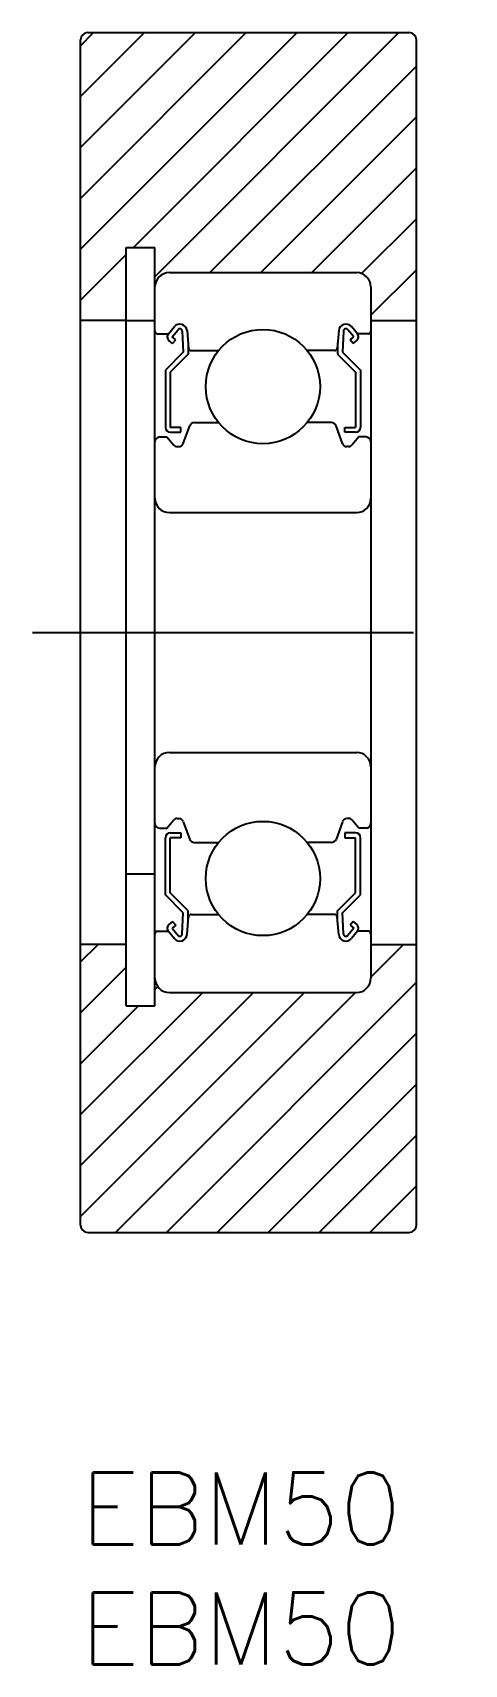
# Model space of a CAD drawing. Extents: x -2 to 16, y -8 to 60.
import ezdxf

# ---------------------------------------------------------------- set-up
doc = ezdxf.new("R2010")
doc.units = 0
doc.header["$LTSCALE"] = 0.5
doc.linetypes.add('CENTER', pattern=[50.8, 31.75, -6.35, 6.35, -6.35])
for name, color, linetype in [('MSM_CENTER', 1, 'CENTER'), ('MSM_CONTINUOUS', 7, 'CONTINUOUS'), ('MSM_NARROW', 5, 'CONTINUOUS'), ('MSM_PART_NUMBER', 7, 'CONTINUOUS')]:
    doc.layers.add(name, color=color, linetype=linetype)
doc.styles.get("Standard").update_dxf_attribs({"font": 'txt.shx', "height": 3, "bigfont": 'bigfont.shx'})

# ---------------------------------------------------------------- blocks, each defined once
blk = doc.blocks.new('*U4')
at = {"layer": 'MSM_PART_NUMBER'}
blk.add_text('EBM50', height=3, dxfattribs=at).set_placement((0, -3))
blk = doc.blocks.new('*U5')
at = {"layer": 'MSM_PART_NUMBER'}
blk.add_text('EBM50', height=3, dxfattribs=at).set_placement((0, -8))

msp = doc.modelspace()

# ---------------------------------------------------------------- linework, layer by layer
at = {"layer": 'MSM_CENTER'}
msp.add_line((-2, 35), (16, 35), dxfattribs=at)
at = {"layer": 'MSM_CONTINUOUS'}
for p, q in [((0.3, 60), (13.7, 60)), ((0, 10.3), (0, 59.7)), ((14, 10.3), (14, 59.7)), ((1.9, 19.439), (1.9, 51.05)), ((1.9, 51.05), (3.1, 51.05)), ((3.1, 19.439), (3.1, 51.05)), ((3.7, 50), (11.5, 50)), ((12.1, 49.4), (12.1, 20.6)), ((1.9, 48), (0, 48)), ((1.9, 48.005), (3.1, 48.005)), ((3.66, 47.45), (3.91, 47.747)), ((3.813, 47.321), (4.063, 47.619)), ((11.387, 47.321), (11.137, 47.619)), ((11.54, 47.45), (11.29, 47.747)), ((12.1, 48), (14, 48)), ((3.2, 47.45), (3.66, 47.45)), ((3.838, 47.04), (3.685, 47.168)), ((3.966, 47.193), (3.813, 47.321)), ((3.838, 47.04), (3.966, 47.193)), ((4.24, 47.56), (4.283, 46.683)), ((4.438, 47.581), (4.503, 46.841)), ((4.483, 47.07), (4.483, 46.6)), ((10.762, 47.581), (10.697, 46.841)), ((10.717, 47.07), (10.717, 46.6)), ((10.96, 47.56), (10.917, 46.683)), ((11.234, 47.193), (11.387, 47.321)), ((11.362, 47.04), (11.234, 47.193)), ((11.362, 47.04), (11.515, 47.168)), ((12, 47.45), (11.54, 47.45)), ((4.283, 46.683), (3.533, 45.933)), ((4.483, 46.6), (3.733, 45.85)), ((4.603, 46.75), (5.751, 46.75)), ((10.597, 46.75), (9.449, 46.75)), ((10.717, 46.6), (11.467, 45.85)), ((10.917, 46.683), (11.667, 45.933)), ((3.533, 45.933), (3.533, 43.55)), ((3.733, 45.85), (3.733, 43.55)), ((11.467, 45.85), (11.467, 43.55)), ((11.667, 45.933), (11.667, 43.55)), ((4.183, 43.55), (3.733, 43.55)), ((4.183, 43.35), (4.183, 43.55)), ((4.282, 42.882), (4.55, 43.618)), ((4.738, 43.75), (5.751, 43.75)), ((10.462, 43.75), (9.449, 43.75)), ((10.918, 42.882), (10.65, 43.618)), ((11.017, 43.35), (11.017, 43.55)), ((11.017, 43.55), (11.467, 43.55)), ((3.3, 43.15), (3.6, 43.15)), ((3.6, 43.15), (3.876, 42.821)), ((3.733, 43.35), (4.183, 43.35)), ((11.467, 43.35), (11.017, 43.35)), ((11.6, 43.15), (11.324, 42.821)), ((11.9, 43.15), (11.6, 43.15)), ((4.029, 42.75), (4.094, 42.75)), ((11.171, 42.75), (11.106, 42.75)), ((3.7, 40), (11.5, 40)), ((3.7, 30), (11.5, 30)), ((4.029, 27.25), (4.094, 27.25)), ((11.171, 27.25), (11.106, 27.25)), ((3.3, 26.85), (3.6, 26.85)), ((3.6, 26.85), (3.876, 27.179)), ((3.733, 26.65), (4.183, 26.65)), ((4.183, 26.65), (4.183, 26.45)), ((4.282, 27.118), (4.55, 26.382)), ((10.918, 27.118), (10.65, 26.382)), ((11.467, 26.65), (11.017, 26.65)), ((11.017, 26.65), (11.017, 26.45)), ((11.6, 26.85), (11.324, 27.179)), ((11.9, 26.85), (11.6, 26.85)), ((3.533, 24.067), (3.533, 26.45)), ((3.733, 24.15), (3.733, 26.45)), ((4.183, 26.45), (3.733, 26.45)), ((4.738, 26.25), (5.751, 26.25)), ((10.462, 26.25), (9.449, 26.25)), ((11.017, 26.45), (11.467, 26.45)), ((11.467, 24.15), (11.467, 26.45)), ((11.667, 24.067), (11.667, 26.45)), ((1.9, 24.938), (3.1, 24.938)), ((4.283, 23.317), (3.533, 24.067)), ((4.483, 23.4), (3.733, 24.15)), ((10.717, 23.4), (11.467, 24.15)), ((10.917, 23.317), (11.667, 24.067)), ((4.24, 22.44), (4.283, 23.317)), ((4.438, 22.419), (4.503, 23.159)), ((4.483, 22.93), (4.483, 23.4)), ((4.603, 23.25), (5.751, 23.25)), ((4.89, 23.25), (4.89, 23.25)), ((5.177, 23.25), (5.177, 23.25)), ((10.597, 23.25), (9.449, 23.25)), ((10.762, 22.419), (10.697, 23.159)), ((10.717, 22.93), (10.717, 23.4)), ((10.96, 22.44), (10.917, 23.317)), ((3.2, 22.55), (3.66, 22.55)), ((3.66, 22.55), (3.91, 22.253)), ((3.838, 22.96), (3.685, 22.832)), ((3.966, 22.807), (3.813, 22.679)), ((3.813, 22.679), (4.063, 22.381)), ((3.838, 22.96), (3.966, 22.807)), ((11.387, 22.679), (11.137, 22.381)), ((11.362, 22.96), (11.234, 22.807)), ((11.234, 22.807), (11.387, 22.679)), ((11.54, 22.55), (11.29, 22.253)), ((11.362, 22.96), (11.515, 22.832)), ((12, 22.55), (11.54, 22.55)), ((1.9, 22), (0, 22)), ((12.1, 22), (14, 22)), ((3.7, 20), (11.5, 20)), ((1.9, 19.439), (3.1, 19.439)), ((0.3, 10), (13.7, 10))]:
    msp.add_line(p, q, dxfattribs=at)
for centre in [(7.6, 45.25), (7.6, 24.75)]:
    msp.add_circle(centre, 2.381, dxfattribs=at)
for centre, radius, start, end in [((0.3, 59.7), 0.3, 90, 180), ((13.7, 59.7), 0.3, 0, 90), ((3.7, 49.4), 0.6, 90, 180), ((11.5, 49.4), 0.6, 0, 90), ((4.139, 47.555), 0.3, 4.99676, 140.00293), ((4.14, 47.555), 0.1, 2.81982, 140.00215), ((11.061, 47.555), 0.3, 39.99707, 175.00324), ((11.06, 47.555), 0.1, 39.99785, 177.18018), ((3.2, 47.55), 0.1, 180, 270), ((3.813, 47.321), 0.2, 140.00293, 230.08703), ((11.387, 47.321), 0.2, 309.91297, 39.99707), ((12, 47.55), 0.1, 270, 0), ((4.603, 46.85), 0.1, 184.99676, 269.9995), ((10.597, 46.85), 0.1, 270.0005, 355.00324), ((3.733, 43.55), 0.2, 180, 270), ((4.738, 43.55), 0.2, 90, 159.99139), ((10.462, 43.55), 0.2, 20.00861, 90), ((11.467, 43.55), 0.2, 270, 0), ((3.3, 42.95), 0.2, 90, 180), ((4.094, 42.95), 0.2, 270, 339.99139), ((11.106, 42.95), 0.2, 200.00861, 270), ((11.9, 42.95), 0.2, 0, 90), ((4.029, 42.95), 0.2, 219.99503, 270), ((11.171, 42.95), 0.2, 270, 320.00497), ((3.7, 40.6), 0.6, 180, 270), ((11.5, 40.6), 0.6, 270, 0), ((3.7, 29.4), 0.6, 90, 180), ((11.5, 29.4), 0.6, 0, 90), ((4.029, 27.05), 0.2, 90, 140.00497), ((4.094, 27.05), 0.2, 20.00861, 90), ((11.106, 27.05), 0.2, 90, 159.99139), ((11.171, 27.05), 0.2, 39.99503, 90), ((3.3, 27.05), 0.2, 180, 270), ((3.733, 26.45), 0.2, 90, 180), ((11.467, 26.45), 0.2, 0, 90), ((11.9, 27.05), 0.2, 270, 0), ((4.738, 26.45), 0.2, 200.00861, 270), ((10.462, 26.45), 0.2, 270, 339.99139), ((4.603, 23.15), 0.1, 90.0005, 175.00324), ((10.597, 23.15), 0.1, 4.99676, 89.9995), ((3.2, 22.45), 0.1, 90, 180), ((3.813, 22.679), 0.2, 129.91297, 219.99707), ((4.14, 22.445), 0.1, 219.99785, 357.18018), ((11.06, 22.445), 0.1, 182.81982, 320.00215), ((11.387, 22.679), 0.2, 320.00293, 50.08703), ((12, 22.45), 0.1, 0, 90), ((4.139, 22.445), 0.3, 219.99707, 355.00324), ((11.061, 22.445), 0.3, 184.99676, 320.00293), ((3.7, 20.6), 0.6, 180, 270), ((11.5, 20.6), 0.6, 270, 0), ((0.3, 10.3), 0.3, 180, 270), ((13.7, 10.3), 0.3, 270, 0)]:
    msp.add_arc(centre, radius, start, end, dxfattribs=at)
at = {"layer": 'MSM_NARROW'}
for p, q in [((0, 59.456), (0.544, 60)), ((0, 57.335), (2.665, 60)), ((0, 55.213), (4.787, 60)), ((0, 53.092), (6.908, 60)), ((0, 50.971), (9.029, 60)), ((2.201, 51.05), (11.151, 60)), ((3.1, 49.828), (13.272, 60)), ((5.393, 50), (14, 58.607)), ((7.515, 50), (14, 56.485)), ((9.636, 50), (14, 54.364)), ((11.717, 49.959), (14, 52.243)), ((0, 48.849), (1.9, 50.749)), ((12.1, 48.221), (14, 50.121)), ((1.872, 48), (1.9, 48.028)), ((0, 21.272), (0.728, 22)), ((12.1, 20.644), (13.456, 22)), ((0, 19.151), (1.9, 21.051)), ((3.577, 10), (14, 20.423)), ((0, 14.908), (5.092, 20)), ((0, 12.787), (7.213, 20)), ((0, 10.665), (9.335, 20)), ((1.456, 10), (11.456, 20)), ((3.1, 20.129), (3.216, 20.245)), ((0, 17.029), (2.409, 19.439)), ((5.698, 10), (14, 18.302)), ((7.82, 10), (14, 16.18)), ((9.941, 10), (14, 14.059)), ((12.062, 10), (14, 11.938))]:
    msp.add_line(p, q, dxfattribs=at)

# ---------------------------------------------------------------- block references
at = {"layer": 'MSM_CONTINUOUS'}
for name in ['*U4', '*U5']:
    msp.add_blockref(name, (0, 0), dxfattribs=at)

doc.saveas('drawing.dxf')
